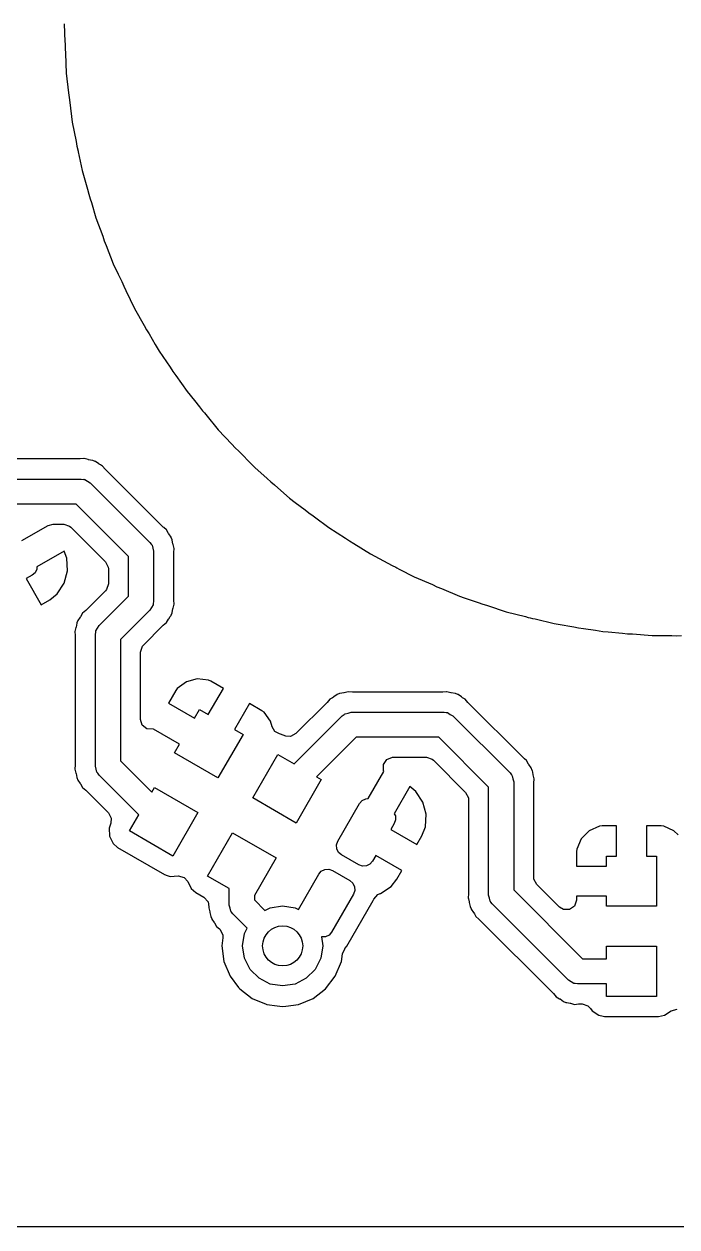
# Model space of a CAD drawing. Extents: x 2.677 to 3.622, y -2.835 to -1.89.
# Drawn here: x 2.8935 to 3.1497, y -2.8346 to -2.3623 of the extents above; entities that cross this region are included whole.
import ezdxf

# ---------------------------------------------------------------- set-up
doc = ezdxf.new("R2010")
doc.units = 0
doc.header["$MEASUREMENT"] = 0
doc.layers.add('BLACK', color=7, linetype='CONTINUOUS')

msp = doc.modelspace()

# ---------------------------------------------------------------- linework, layer by layer
at = {"layer": 'BLACK', "linetype": 'CONTINUOUS'}
for p, q in [((2.90923, -2.3622), (2.90952, -2.3693)), ((2.90952, -2.3693), (2.90955, -2.36995)), ((2.90955, -2.36995), (2.90955, -2.37188)), ((2.90955, -2.37188), (2.9097, -2.3738)), ((2.9097, -2.3738), (2.91001, -2.38155)), ((2.91001, -2.38155), (2.91001, -2.38155)), ((2.91001, -2.38155), (2.91001, -2.38155)), ((2.91001, -2.38155), (2.91095, -2.38924)), ((2.91095, -2.38924), (2.9111, -2.39116)), ((2.9111, -2.39116), (2.9111, -2.39116)), ((2.9111, -2.39116), (2.91141, -2.39307)), ((2.91141, -2.39307), (2.91235, -2.40076)), ((2.91235, -2.40076), (2.9139, -2.40836)), ((2.9139, -2.40836), (2.91421, -2.41026)), ((2.91421, -2.41026), (2.91467, -2.41214)), ((2.91467, -2.41214), (2.91472, -2.41239)), ((2.91472, -2.41239), (2.91622, -2.41973)), ((2.91622, -2.41973), (2.91622, -2.41973)), ((2.91622, -2.41973), (2.91838, -2.42717)), ((2.91838, -2.42717), (2.91884, -2.42905)), ((2.91884, -2.42905), (2.91945, -2.43088)), ((2.91945, -2.43088), (2.91987, -2.43233)), ((2.91987, -2.43233), (2.9216, -2.43832)), ((2.9216, -2.43832), (2.9216, -2.43832)), ((2.9216, -2.43832), (2.9216, -2.43832)), ((2.9216, -2.43832), (2.92435, -2.44557)), ((2.92435, -2.44557), (2.92496, -2.4474)), ((2.92496, -2.4474), (2.92496, -2.4474)), ((2.92496, -2.4474), (2.92572, -2.44918)), ((2.92572, -2.44918), (2.92847, -2.45642)), ((2.92847, -2.45642), (2.92847, -2.45642)), ((2.92847, -2.45642), (2.93043, -2.46055)), ((2.93043, -2.46055), (2.93179, -2.46342)), ((2.93179, -2.46342), (2.93255, -2.4652)), ((2.93255, -2.4652), (2.93345, -2.46691)), ((2.93345, -2.46691), (2.93677, -2.47391)), ((2.93677, -2.47391), (2.94064, -2.48062)), ((2.94064, -2.48062), (2.94154, -2.48233)), ((2.94154, -2.48233), (2.94257, -2.48396)), ((2.94257, -2.48396), (2.94493, -2.48805)), ((2.94493, -2.48805), (2.94645, -2.49068)), ((2.94645, -2.49068), (2.9508, -2.49699)), ((2.9508, -2.49699), (2.95085, -2.49705)), ((2.95085, -2.49705), (2.95188, -2.49869)), ((2.95188, -2.49869), (2.95304, -2.50023)), ((2.95304, -2.50023), (2.95744, -2.50661)), ((2.95744, -2.50661), (2.9603, -2.51011)), ((2.9603, -2.51011), (2.96234, -2.51261)), ((2.96234, -2.51261), (2.9635, -2.51415)), ((2.9635, -2.51415), (2.96426, -2.515)), ((2.96426, -2.515), (2.96478, -2.5156)), ((2.96478, -2.5156), (2.96969, -2.5216)), ((2.96969, -2.5216), (2.97505, -2.52719)), ((2.97505, -2.52719), (2.97633, -2.52864)), ((2.97633, -2.52864), (2.97773, -2.52997)), ((2.97773, -2.52997), (2.98309, -2.53556)), ((2.91529, -2.53304), (2.88228, -2.53304)), ((2.91546, -2.53303), (2.91529, -2.53304)), ((2.91689, -2.53291), (2.91546, -2.53303)), ((2.91707, -2.53289), (2.91689, -2.53291)), ((2.91759, -2.53303), (2.91707, -2.53289)), ((2.91707, -2.53289), (2.91707, -2.53289)), ((2.91863, -2.53331), (2.91759, -2.53303)), ((2.91879, -2.53335), (2.91863, -2.53331)), ((2.92038, -2.53363), (2.91879, -2.53335)), ((2.92044, -2.53366), (2.92038, -2.53363)), ((2.92138, -2.53405), (2.92044, -2.53366)), ((2.92143, -2.53406), (2.92138, -2.53405)), ((2.92276, -2.53499), (2.92143, -2.53406)), ((2.92143, -2.53406), (2.92143, -2.53406)), ((2.9229, -2.53508), (2.92276, -2.53499)), ((2.92341, -2.53537), (2.9229, -2.53508)), ((2.9243, -2.53589), (2.92341, -2.53537)), ((2.92534, -2.53712), (2.9243, -2.53589)), ((2.98309, -2.53556), (2.98309, -2.53556)), ((2.98309, -2.53556), (2.98403, -2.53639)), ((2.98403, -2.53639), (2.98889, -2.5407)), ((2.87547, -2.54093), (2.91593, -2.54093)), ((2.91593, -2.54093), (2.9168, -2.54106)), ((2.9168, -2.54106), (2.91698, -2.54105)), ((2.91698, -2.54105), (2.91707, -2.5411)), ((2.91707, -2.5411), (2.91732, -2.54113)), ((2.91732, -2.54113), (2.91834, -2.54179)), ((2.92545, -2.53725), (2.92534, -2.53712)), ((2.94798, -2.55977), (2.92545, -2.53725)), ((2.98889, -2.5407), (2.99029, -2.54204)), ((2.91834, -2.54179), (2.91941, -2.54237)), ((2.91941, -2.54237), (2.94285, -2.56581)), ((2.99029, -2.54204), (2.99178, -2.54326)), ((2.99178, -2.54326), (2.99423, -2.54543)), ((2.99423, -2.54543), (2.99758, -2.5484)), ((2.99758, -2.5484), (2.99758, -2.5484)), ((2.99758, -2.5484), (2.99758, -2.5484)), ((2.99758, -2.5484), (2.99986, -2.55011)), ((2.99986, -2.55011), (3.00378, -2.55305)), ((2.9139, -2.55078), (2.87811, -2.55078)), ((2.93445, -2.57133), (2.9139, -2.55078)), ((3.00378, -2.55305), (3.00528, -2.55427)), ((3.00528, -2.55427), (3.00528, -2.55427)), ((3.00528, -2.55427), (3.00686, -2.55537)), ((3.00686, -2.55537), (3.00743, -2.55579)), ((2.89261, -2.56514), (2.9029, -2.55919)), ((2.9029, -2.55919), (2.90485, -2.55867)), ((2.90485, -2.55867), (2.90901, -2.55867)), ((2.90901, -2.55867), (2.9113, -2.55941)), ((2.9113, -2.55941), (2.91177, -2.55981)), ((2.91177, -2.55981), (2.92541, -2.57346)), ((2.9481, -2.55989), (2.94798, -2.55977)), ((2.94827, -2.56003), (2.9481, -2.55989)), ((2.94934, -2.56093), (2.94827, -2.56003)), ((3.00743, -2.55579), (3.01306, -2.56003)), ((3.01306, -2.56003), (3.01961, -2.56417)), ((2.95015, -2.56233), (2.94934, -2.56093)), ((2.95024, -2.56247), (2.95015, -2.56233)), ((2.95116, -2.56379), (2.95024, -2.56247)), ((2.95118, -2.56385), (2.95116, -2.56379)), ((2.95116, -2.56379), (2.95116, -2.56379)), ((2.95116, -2.56379), (2.95116, -2.56379)), ((2.95157, -2.56479), (2.95118, -2.56385)), ((2.9516, -2.56484), (2.95157, -2.56479)), ((2.95175, -2.56569), (2.9516, -2.56484)), ((3.01961, -2.56417), (3.0212, -2.56527)), ((2.90917, -2.56921), (2.89851, -2.57536)), ((2.91024, -2.57201), (2.90917, -2.56921)), ((2.94285, -2.56581), (2.94338, -2.56652)), ((2.94338, -2.56652), (2.94351, -2.56663)), ((2.94351, -2.56663), (2.94354, -2.56673)), ((2.94354, -2.56673), (2.94369, -2.56693)), ((2.94369, -2.56693), (2.94395, -2.56812)), ((2.94395, -2.56812), (2.94429, -2.56929)), ((2.94429, -2.56929), (2.94429, -2.58898)), ((2.95188, -2.56643), (2.95175, -2.56569)), ((2.95191, -2.5666), (2.95188, -2.56643)), ((2.95233, -2.56816), (2.95191, -2.5666)), ((2.95219, -2.56977), (2.95233, -2.56816)), ((3.0212, -2.56527), (3.02287, -2.56623)), ((3.02287, -2.56623), (3.02942, -2.57037)), ((2.9105, -2.57699), (2.91024, -2.57201)), ((2.92541, -2.57346), (2.92651, -2.5756)), ((2.93445, -2.58694), (2.93445, -2.57133)), ((2.95219, -2.56994), (2.95219, -2.56977)), ((2.95219, -2.58833), (2.95219, -2.56994)), ((3.02942, -2.57037), (3.03628, -2.57397)), ((3.03628, -2.57397), (3.03795, -2.57494)), ((2.89661, -2.57873), (2.89431, -2.58006)), ((2.89777, -2.57772), (2.89661, -2.57873)), ((2.89845, -2.57634), (2.89777, -2.57772)), ((2.89851, -2.57536), (2.89845, -2.57634)), ((2.90921, -2.58181), (2.9105, -2.57699)), ((2.9105, -2.57699), (2.9105, -2.57699)), ((2.92651, -2.5756), (2.92656, -2.57621)), ((2.92656, -2.57621), (2.92656, -2.58205)), ((3.03795, -2.57494), (3.03935, -2.5756)), ((3.03935, -2.5756), (3.0397, -2.57577)), ((3.0397, -2.57577), (3.04072, -2.5763)), ((3.04072, -2.5763), (3.04656, -2.57937)), ((2.89431, -2.58006), (2.90022, -2.59029)), ((2.90649, -2.58599), (2.90921, -2.58181)), ((2.90921, -2.58181), (2.90921, -2.58181)), ((2.92656, -2.58205), (2.92581, -2.58434)), ((3.04656, -2.57937), (3.04656, -2.57937)), ((3.04656, -2.57937), (3.04656, -2.57937)), ((3.04656, -2.57937), (3.04656, -2.57937)), ((3.04656, -2.57937), (3.05369, -2.58241)), ((3.05369, -2.58241), (3.05543, -2.58323)), ((3.05543, -2.58323), (3.05724, -2.58392)), ((2.90022, -2.59029), (2.90359, -2.58834)), ((2.90359, -2.58834), (2.90649, -2.58599)), ((2.92541, -2.58481), (2.91777, -2.59245)), ((2.9229, -2.59849), (2.93445, -2.58694)), ((2.92581, -2.58434), (2.92541, -2.58481)), ((2.95219, -2.5885), (2.95219, -2.58833)), ((3.05724, -2.58392), (3.06437, -2.58696)), ((3.06437, -2.58696), (3.06437, -2.58696)), ((3.06437, -2.58696), (3.06437, -2.58696)), ((3.06437, -2.58696), (3.06623, -2.58758)), ((3.06623, -2.58758), (3.07172, -2.58941)), ((2.91765, -2.59257), (2.91641, -2.5936)), ((2.91777, -2.59245), (2.91765, -2.59257)), ((2.94285, -2.59246), (2.9313, -2.60401)), ((2.94343, -2.59139), (2.94285, -2.59246)), ((2.94409, -2.59036), (2.94343, -2.59139)), ((2.94413, -2.59012), (2.94409, -2.59036)), ((2.94418, -2.59002), (2.94413, -2.59012)), ((2.94429, -2.58898), (2.94417, -2.58985)), ((2.94417, -2.58985), (2.94418, -2.59002)), ((2.9516, -2.59343), (2.95188, -2.59184)), ((2.95188, -2.59184), (2.95192, -2.59167)), ((2.95192, -2.59167), (2.95233, -2.59011)), ((2.95233, -2.59011), (2.95219, -2.5885)), ((3.07172, -2.58941), (3.07353, -2.5901)), ((3.07353, -2.5901), (3.07403, -2.59024)), ((3.07403, -2.59024), (3.07538, -2.59063)), ((3.07538, -2.59063), (3.08273, -2.59309)), ((3.08273, -2.59309), (3.08273, -2.59309)), ((3.08273, -2.59309), (3.08273, -2.59309)), ((3.08273, -2.59309), (3.08273, -2.59309)), ((3.08273, -2.59309), (3.09025, -2.59494)), ((2.91415, -2.59752), (2.91387, -2.59911)), ((2.91418, -2.59747), (2.91415, -2.59752)), ((2.91415, -2.59752), (2.91415, -2.59752)), ((2.91457, -2.59653), (2.91418, -2.59747)), ((2.91458, -2.59647), (2.91457, -2.59653)), ((2.91551, -2.59515), (2.91458, -2.59647)), ((2.91458, -2.59647), (2.91458, -2.59647)), ((2.9156, -2.595), (2.91551, -2.59515)), ((2.91641, -2.5936), (2.9156, -2.595)), ((2.91641, -2.5936), (2.91641, -2.5936)), ((2.9481, -2.59838), (2.94934, -2.59734)), ((2.94934, -2.59734), (2.95015, -2.59594)), ((2.95015, -2.59594), (2.95024, -2.5958)), ((2.95024, -2.5958), (2.95084, -2.59494)), ((2.95084, -2.59494), (2.95116, -2.59448)), ((2.95116, -2.59448), (2.95118, -2.59442)), ((2.95118, -2.59442), (2.95157, -2.59348)), ((2.95157, -2.59348), (2.9516, -2.59343)), ((3.09025, -2.59494), (3.09134, -2.59525)), ((3.09134, -2.59525), (3.09211, -2.59548)), ((3.09211, -2.59548), (3.09297, -2.59565)), ((3.09297, -2.59565), (3.094, -2.59586)), ((3.094, -2.59586), (3.10153, -2.59772)), ((3.10153, -2.59772), (3.10153, -2.59772)), ((3.10153, -2.59772), (3.10153, -2.59772)), ((3.10153, -2.59772), (3.10153, -2.59772)), ((3.10153, -2.59772), (3.10304, -2.59797)), ((2.91383, -2.59927), (2.91341, -2.60083)), ((2.91341, -2.60083), (2.91341, -2.60083)), ((2.91341, -2.60083), (2.91356, -2.60244)), ((2.91356, -2.60244), (2.91356, -2.60261)), ((2.91356, -2.60261), (2.91356, -2.65304)), ((2.91387, -2.59911), (2.91383, -2.59927)), ((2.92146, -2.60197), (2.92158, -2.6011)), ((2.92146, -2.65369), (2.92146, -2.60197)), ((2.92157, -2.60092), (2.92162, -2.60083)), ((2.92158, -2.6011), (2.92157, -2.60092)), ((2.92162, -2.60083), (2.92166, -2.60058)), ((2.92166, -2.60058), (2.92231, -2.59956)), ((2.92231, -2.59956), (2.9229, -2.59849)), ((2.94033, -2.60614), (2.94798, -2.59849)), ((2.94798, -2.59849), (2.9481, -2.59838)), ((3.10304, -2.59797), (3.10918, -2.59896)), ((3.10918, -2.59896), (3.11107, -2.59935)), ((3.11107, -2.59935), (3.11298, -2.59958)), ((3.11298, -2.59958), (3.11768, -2.60034)), ((3.11768, -2.60034), (3.12063, -2.60082)), ((3.12063, -2.60082), (3.12266, -2.60099)), ((3.12266, -2.60099), (3.12836, -2.60145)), ((3.12836, -2.60145), (3.13027, -2.60168)), ((3.13027, -2.60168), (3.1322, -2.60176)), ((3.1322, -2.60176), (3.13993, -2.60238)), ((3.13993, -2.60238), (3.13993, -2.60238)), ((3.13993, -2.60238), (3.14768, -2.60238)), ((3.14768, -2.60238), (3.14961, -2.60246)), ((3.14961, -2.60246), (3.15154, -2.60238)), ((2.9313, -2.60401), (2.9313, -2.65165)), ((2.93919, -2.60889), (2.93994, -2.6066)), ((2.93994, -2.6066), (2.94033, -2.60614)), ((2.93919, -2.62892), (2.93919, -2.60889)), ((2.95716, -2.62058), (2.9536, -2.62319)), ((2.96143, -2.61944), (2.95716, -2.62058)), ((2.96582, -2.61991), (2.96143, -2.61944)), ((2.96143, -2.61944), (2.96143, -2.61944)), ((2.96673, -2.62031), (2.96582, -2.61991)), ((2.96582, -2.61991), (2.96582, -2.61991)), ((2.97167, -2.62316), (2.96673, -2.62031)), ((2.95301, -2.62399), (2.95016, -2.62892)), ((2.9536, -2.62319), (2.95301, -2.62399)), ((2.95301, -2.62399), (2.95301, -2.62399)), ((2.9536, -2.62319), (2.9536, -2.62319)), ((2.96576, -2.63339), (2.97167, -2.62316)), ((3.01632, -2.62561), (3.015, -2.62653)), ((3.01638, -2.62559), (3.01632, -2.62561)), ((3.01632, -2.62561), (3.01632, -2.62561)), ((3.01732, -2.6252), (3.01638, -2.62559)), ((3.01737, -2.62517), (3.01732, -2.6252)), ((3.01896, -2.62489), (3.01737, -2.62517)), ((3.01737, -2.62517), (3.01737, -2.62517)), ((3.01913, -2.62486), (3.01896, -2.62489)), ((3.02069, -2.62444), (3.01913, -2.62486)), ((3.0223, -2.62458), (3.02069, -2.62444)), ((3.02069, -2.62444), (3.02069, -2.62444)), ((3.02246, -2.62459), (3.0223, -2.62458)), ((3.05762, -2.62459), (3.02246, -2.62459)), ((3.05779, -2.62458), (3.05762, -2.62459)), ((3.05923, -2.62445), (3.05779, -2.62458)), ((3.0594, -2.62444), (3.05923, -2.62445)), ((3.05993, -2.62458), (3.0594, -2.62444)), ((3.0594, -2.62444), (3.0594, -2.62444)), ((3.06096, -2.62486), (3.05993, -2.62458)), ((3.06113, -2.62489), (3.06096, -2.62486)), ((3.06272, -2.62517), (3.06113, -2.62489)), ((3.06277, -2.6252), (3.06272, -2.62517)), ((3.06371, -2.62559), (3.06277, -2.6252)), ((3.06377, -2.62561), (3.06371, -2.62559)), ((3.06509, -2.62653), (3.06377, -2.62561)), ((3.06377, -2.62561), (3.06377, -2.62561)), ((2.93919, -2.63543), (2.93919, -2.62892)), ((2.95016, -2.62892), (2.95016, -2.62892)), ((2.95016, -2.62892), (2.96039, -2.63483)), ((2.9819, -2.62906), (2.97599, -2.63929)), ((2.98683, -2.63191), (2.9819, -2.62906)), ((2.9819, -2.62906), (2.9819, -2.62906)), ((3.0123, -2.6288), (3.00017, -2.64092)), ((3.01242, -2.62867), (3.0123, -2.6288)), ((3.01346, -2.62743), (3.01242, -2.62867)), ((3.01456, -2.6268), (3.01346, -2.62743)), ((3.01485, -2.62663), (3.01456, -2.6268)), ((3.015, -2.62653), (3.01485, -2.62663)), ((3.06523, -2.62663), (3.06509, -2.62653)), ((3.06553, -2.6268), (3.06523, -2.62663)), ((3.06663, -2.62743), (3.06553, -2.6268)), ((3.06767, -2.62867), (3.06663, -2.62743)), ((3.06779, -2.6288), (3.06767, -2.62867)), ((3.08931, -2.65033), (3.06779, -2.6288)), ((2.93982, -2.63755), (2.93919, -2.63543)), ((2.96039, -2.63483), (2.96235, -2.63142)), ((2.96235, -2.63142), (2.96576, -2.63339)), ((2.98763, -2.63251), (2.98683, -2.63191)), ((2.98683, -2.63191), (2.98683, -2.63191)), ((2.99024, -2.63607), (2.98763, -2.63251)), ((2.98763, -2.63251), (2.98763, -2.63251)), ((2.99944, -2.65283), (3.01834, -2.63392)), ((3.01834, -2.63392), (3.01904, -2.6334)), ((3.01904, -2.6334), (3.01916, -2.63326)), ((3.01916, -2.63326), (3.01926, -2.63323)), ((3.01926, -2.63323), (3.01946, -2.63308)), ((3.01946, -2.63308), (3.02065, -2.63282)), ((3.02065, -2.63282), (3.02182, -2.63248)), ((3.02182, -2.63248), (3.05827, -2.63248)), ((3.05827, -2.63248), (3.05914, -2.63261)), ((3.05914, -2.63261), (3.05931, -2.63259)), ((3.05931, -2.63259), (3.05941, -2.63264)), ((3.05941, -2.63264), (3.05965, -2.63268)), ((3.05965, -2.63268), (3.06068, -2.63334)), ((3.06068, -2.63334), (3.06175, -2.63392)), ((3.06175, -2.63392), (3.08419, -2.65636)), ((2.94169, -2.63906), (2.93982, -2.63755)), ((2.9441, -2.63919), (2.94169, -2.63906)), ((2.94425, -2.63915), (2.9441, -2.63919)), ((2.95448, -2.64506), (2.94425, -2.63915)), ((2.97599, -2.63929), (2.9794, -2.64126)), ((2.99084, -2.6383), (2.99024, -2.63607)), ((2.99192, -2.64012), (2.99084, -2.6383)), ((2.99374, -2.64099), (2.99192, -2.64012)), ((2.95251, -2.64847), (2.95448, -2.64506)), ((2.9794, -2.64126), (2.96956, -2.65831)), ((2.99373, -2.64103), (2.99374, -2.64099)), ((2.99409, -2.64115), (2.99373, -2.64103)), ((2.99509, -2.6415), (2.99409, -2.64115)), ((2.99409, -2.64115), (2.99409, -2.64115)), ((2.99617, -2.64186), (2.99509, -2.6415)), ((2.99803, -2.64202), (2.99617, -2.64186)), ((3.00017, -2.64092), (2.99803, -2.64202)), ((3.02386, -2.64232), (3.00826, -2.65792)), ((3.05623, -2.64232), (3.02386, -2.64232)), ((3.07579, -2.66188), (3.05623, -2.64232)), ((2.96956, -2.65831), (2.95251, -2.64847)), ((2.9832, -2.66618), (2.99304, -2.64913)), ((2.99304, -2.64913), (2.99944, -2.65283)), ((2.91356, -2.65321), (2.91341, -2.65482)), ((2.91356, -2.65304), (2.91356, -2.65321)), ((2.9218, -2.65486), (2.92146, -2.65369)), ((2.9313, -2.65165), (2.94358, -2.66393)), ((3.03446, -2.65301), (3.03582, -2.65102)), ((3.03452, -2.65542), (3.03446, -2.65301)), ((3.03582, -2.65102), (3.03809, -2.65022)), ((3.03809, -2.65022), (3.0382, -2.65022)), ((3.0382, -2.65022), (3.05135, -2.65022)), ((3.05135, -2.65022), (3.05364, -2.65096)), ((3.05364, -2.65096), (3.0541, -2.65136)), ((3.0541, -2.65136), (3.06675, -2.66401)), ((3.08944, -2.65044), (3.08931, -2.65033)), ((3.08985, -2.65078), (3.08944, -2.65044)), ((3.09068, -2.65148), (3.08985, -2.65078)), ((3.09148, -2.65288), (3.09068, -2.65148)), ((3.09158, -2.65302), (3.09148, -2.65288)), ((3.0925, -2.65434), (3.09158, -2.65302)), ((3.09252, -2.6544), (3.0925, -2.65434)), ((3.0925, -2.65434), (3.0925, -2.65434)), ((3.0925, -2.65434), (3.0925, -2.65434)), ((3.09291, -2.65534), (3.09252, -2.6544)), ((2.91341, -2.65482), (2.91343, -2.6549)), ((2.91343, -2.6549), (2.91383, -2.65638)), ((2.91383, -2.65638), (2.91387, -2.65655)), ((2.91387, -2.65655), (2.91415, -2.65814)), ((2.91415, -2.65814), (2.91418, -2.65819)), ((2.91418, -2.65819), (2.91457, -2.65913)), ((2.91457, -2.65913), (2.91458, -2.65919)), ((2.91458, -2.65919), (2.91458, -2.65919)), ((2.91458, -2.65919), (2.9155, -2.66049)), ((2.92206, -2.65605), (2.9218, -2.65486)), ((2.92221, -2.65624), (2.92206, -2.65605)), ((2.92224, -2.65635), (2.92221, -2.65624)), ((2.92237, -2.65646), (2.92224, -2.65635)), ((2.9229, -2.65717), (2.92237, -2.65646)), ((2.93849, -2.67276), (2.9229, -2.65717)), ((3.01009, -2.65898), (3.00024, -2.67602)), ((3.00826, -2.65792), (3.01009, -2.65898)), ((3.0285, -2.66645), (3.03466, -2.65579)), ((3.03466, -2.65579), (3.03452, -2.65542)), ((3.08419, -2.65636), (3.08472, -2.65707)), ((3.08472, -2.65707), (3.08485, -2.65718)), ((3.08485, -2.65718), (3.08488, -2.65728)), ((3.08488, -2.65728), (3.08503, -2.65748)), ((3.08503, -2.65748), (3.08529, -2.65867)), ((3.08529, -2.65867), (3.08563, -2.65984)), ((3.09294, -2.65539), (3.09291, -2.65534)), ((3.09322, -2.65698), (3.09294, -2.65539)), ((3.09325, -2.65715), (3.09322, -2.65698)), ((3.09367, -2.65871), (3.09325, -2.65715)), ((3.09353, -2.66032), (3.09367, -2.65871)), ((2.9155, -2.66049), (2.91551, -2.66051)), ((2.91551, -2.66051), (2.9156, -2.66065)), ((2.9156, -2.66065), (2.91641, -2.66205)), ((2.91641, -2.66205), (2.91765, -2.66309)), ((2.91765, -2.66309), (2.91777, -2.6632)), ((2.91777, -2.6632), (2.92658, -2.67202)), ((2.94358, -2.66393), (2.94464, -2.6621)), ((2.94464, -2.6621), (2.96168, -2.67195)), ((3.04488, -2.6617), (3.03873, -2.67235)), ((3.04721, -2.66358), (3.04488, -2.6617)), ((3.04993, -2.66777), (3.04721, -2.66358)), ((3.06675, -2.66401), (3.06785, -2.66616)), ((3.07579, -2.70433), (3.07579, -2.66188)), ((3.08563, -2.65984), (3.08563, -2.70229)), ((3.09352, -2.66049), (3.09353, -2.66032)), ((3.09352, -2.69291), (3.09352, -2.66049)), ((3.00024, -2.67602), (2.9832, -2.66618)), ((3.01657, -2.68318), (3.02514, -2.66835)), ((3.02514, -2.66835), (3.02615, -2.66719)), ((3.02615, -2.66719), (3.02753, -2.66651)), ((3.02753, -2.66651), (3.0285, -2.66645)), ((3.05122, -2.67259), (3.04993, -2.66777)), ((3.04993, -2.66777), (3.04993, -2.66777)), ((3.06785, -2.66616), (3.06789, -2.66677)), ((3.06789, -2.66677), (3.06789, -2.70369)), ((2.92658, -2.67202), (2.92768, -2.67416)), ((2.93479, -2.67915), (2.93849, -2.67276)), ((2.96168, -2.67195), (2.95184, -2.68899)), ((3.03873, -2.67235), (3.03917, -2.67323)), ((3.03917, -2.67323), (3.03927, -2.67477)), ((3.05096, -2.67757), (3.05122, -2.67259)), ((3.05122, -2.67259), (3.05122, -2.67259)), ((2.92752, -2.67603), (2.92682, -2.6781)), ((2.92682, -2.6781), (2.92682, -2.6781)), ((2.92682, -2.6781), (2.92702, -2.68123)), ((2.92768, -2.67416), (2.92752, -2.67603)), ((3.03877, -2.67622), (3.03744, -2.67852)), ((3.03927, -2.67477), (3.03877, -2.67622)), ((3.04962, -2.68105), (3.05096, -2.67757)), ((3.05096, -2.67757), (3.05096, -2.67757)), ((3.1193, -2.67728), (3.11526, -2.67906)), ((3.12028, -2.67717), (3.1193, -2.67728)), ((3.12598, -2.67717), (3.12028, -2.67717)), ((3.12028, -2.67717), (3.12028, -2.67717)), ((3.12598, -2.68898), (3.12598, -2.67717)), ((3.12598, -2.67717), (3.12598, -2.67717)), ((3.1435, -2.67717), (3.1378, -2.67717)), ((3.1378, -2.67717), (3.1378, -2.67717)), ((3.1378, -2.67717), (3.1378, -2.68898)), ((3.14448, -2.67728), (3.1435, -2.67717)), ((3.14852, -2.67906), (3.14448, -2.67728)), ((2.92702, -2.68123), (2.92841, -2.68405)), ((2.95184, -2.68899), (2.93479, -2.67915)), ((2.96548, -2.69687), (2.97532, -2.67982)), ((2.97532, -2.67982), (2.99237, -2.68966)), ((3.03744, -2.67852), (3.04767, -2.68443)), ((3.04767, -2.68443), (3.04962, -2.68105)), ((3.11213, -2.68219), (3.11035, -2.68623)), ((3.11526, -2.67906), (3.11213, -2.68219)), ((3.15015, -2.6807), (3.14852, -2.67906)), ((2.92841, -2.68405), (2.93017, -2.6856)), ((2.93017, -2.6856), (2.94857, -2.69622)), ((3.01608, -2.68463), (3.01657, -2.68318)), ((3.01618, -2.68617), (3.01608, -2.68463)), ((3.01686, -2.68754), (3.01618, -2.68617)), ((3.01801, -2.68856), (3.01686, -2.68754)), ((3.11035, -2.68623), (3.11024, -2.68721)), ((3.11024, -2.68721), (3.11024, -2.69291)), ((2.99237, -2.68966), (2.98385, -2.70443)), ((3.02483, -2.69249), (3.01801, -2.68856)), ((3.0292, -2.69221), (3.02782, -2.69289)), ((3.03021, -2.69105), (3.0292, -2.69221)), ((3.03154, -2.68875), (3.03021, -2.69105)), ((3.04177, -2.69466), (3.03154, -2.68875)), ((3.12205, -2.69291), (3.12205, -2.68898)), ((3.12205, -2.68898), (3.12598, -2.68898)), ((3.1378, -2.68898), (3.14173, -2.68898)), ((3.14173, -2.68898), (3.14173, -2.70866)), ((2.94857, -2.69622), (2.94857, -2.69622)), ((2.94857, -2.69622), (2.94857, -2.69622)), ((2.94857, -2.69622), (2.94965, -2.69658)), ((2.94965, -2.69658), (2.95079, -2.69697)), ((2.95079, -2.69697), (2.95393, -2.69677)), ((2.95393, -2.69677), (2.95393, -2.69677)), ((2.95393, -2.69677), (2.95395, -2.69677)), ((2.95395, -2.69677), (2.95628, -2.69736)), ((2.974, -2.70179), (2.96548, -2.69687)), ((3.00112, -2.70994), (3.00909, -2.69613)), ((3.00909, -2.69613), (3.0101, -2.69498)), ((3.0101, -2.69498), (3.01148, -2.6943)), ((3.01148, -2.6943), (3.01302, -2.6942)), ((3.01302, -2.6942), (3.01447, -2.69469)), ((3.01447, -2.69469), (3.02129, -2.69863)), ((3.02629, -2.69299), (3.02483, -2.69249)), ((3.02782, -2.69289), (3.02629, -2.69299)), ((3.03982, -2.69803), (3.04177, -2.69466)), ((3.09352, -2.69741), (3.09352, -2.69291)), ((3.11024, -2.69291), (3.12205, -2.69291)), ((3.11024, -2.69291), (3.11024, -2.69291)), ((2.95628, -2.69736), (2.9577, -2.69893)), ((2.9577, -2.69893), (2.95771, -2.69895)), ((2.95771, -2.69895), (2.95771, -2.69895)), ((2.95771, -2.69895), (2.9591, -2.70177)), ((2.9591, -2.70177), (2.96086, -2.70332)), ((2.974, -2.70823), (2.974, -2.70179)), ((3.02129, -2.69863), (3.02244, -2.69964)), ((3.02244, -2.69964), (3.02312, -2.70102)), ((3.02312, -2.70102), (3.02322, -2.70255)), ((3.03329, -2.70365), (3.03747, -2.70093)), ((3.03747, -2.70093), (3.03982, -2.69803)), ((3.03747, -2.70093), (3.03747, -2.70093)), ((3.03982, -2.69803), (3.03982, -2.69803)), ((3.09357, -2.69802), (3.09352, -2.69741)), ((3.09467, -2.70016), (3.09357, -2.69802)), ((3.10358, -2.70908), (3.09467, -2.70016)), ((2.96086, -2.70332), (2.96407, -2.70517)), ((2.96407, -2.70517), (2.96568, -2.70696)), ((2.98385, -2.70443), (2.98385, -2.70619)), ((2.98385, -2.70619), (2.988, -2.71034)), ((3.02273, -2.70401), (3.01417, -2.71884)), ((3.02012, -2.72432), (3.03045, -2.70643)), ((3.02322, -2.70255), (3.02273, -2.70401)), ((3.03045, -2.70643), (3.03069, -2.70588)), ((3.03069, -2.70588), (3.03228, -2.70407)), ((3.03228, -2.70407), (3.03326, -2.70366)), ((3.03326, -2.70366), (3.03329, -2.70365)), ((3.03329, -2.70365), (3.03329, -2.70365)), ((3.06789, -2.70386), (3.06775, -2.70546)), ((3.06775, -2.70546), (3.06784, -2.70581)), ((3.06784, -2.70581), (3.06816, -2.70703)), ((3.06789, -2.70369), (3.06789, -2.70386)), ((3.07613, -2.7055), (3.07579, -2.70433)), ((3.07639, -2.70669), (3.07613, -2.7055)), ((3.08563, -2.70229), (3.11267, -2.72933)), ((3.11024, -2.70633), (3.10949, -2.70862)), ((3.12205, -2.70472), (3.11024, -2.70472)), ((3.11024, -2.70472), (3.11024, -2.70472)), ((3.11024, -2.70472), (3.11024, -2.70633)), ((3.12205, -2.70866), (3.12205, -2.70472)), ((2.96568, -2.70696), (2.966, -2.70888)), ((2.966, -2.70888), (2.96596, -2.70937)), ((2.96596, -2.70937), (2.96596, -2.70937)), ((2.96596, -2.70937), (2.96609, -2.70982)), ((2.96609, -2.70982), (2.96638, -2.71093)), ((2.96638, -2.71093), (2.96642, -2.71109)), ((2.96642, -2.71109), (2.9667, -2.71268)), ((2.97435, -2.7094), (2.974, -2.70823)), ((2.97461, -2.71059), (2.97435, -2.7094)), ((2.97476, -2.71079), (2.97461, -2.71059)), ((2.97479, -2.71089), (2.97476, -2.71079)), ((2.97492, -2.71101), (2.97479, -2.71089)), ((2.97545, -2.71171), (2.97492, -2.71101)), ((2.988, -2.71034), (2.99009, -2.70928)), ((2.99009, -2.70928), (2.99495, -2.70851)), ((2.99495, -2.70851), (2.99982, -2.70928)), ((2.99982, -2.70928), (3.00112, -2.70994)), ((3.06816, -2.70703), (3.0682, -2.70719)), ((3.0682, -2.70719), (3.06848, -2.70878)), ((3.06848, -2.70878), (3.06851, -2.70883)), ((3.06851, -2.70883), (3.0689, -2.70977)), ((3.0689, -2.70977), (3.06892, -2.70983)), ((3.06892, -2.70983), (3.06892, -2.70983)), ((3.06892, -2.70983), (3.0698, -2.71109)), ((3.0698, -2.71109), (3.06984, -2.71115)), ((3.06984, -2.71115), (3.06993, -2.7113)), ((3.07654, -2.70689), (3.07639, -2.70669)), ((3.07657, -2.70699), (3.07654, -2.70689)), ((3.0767, -2.70711), (3.07657, -2.70699)), ((3.07723, -2.70781), (3.0767, -2.70711)), ((3.10715, -2.73773), (3.07723, -2.70781)), ((3.10513, -2.71003), (3.10358, -2.70908)), ((3.10754, -2.71003), (3.10513, -2.71003)), ((3.10949, -2.70862), (3.10754, -2.71003)), ((3.14173, -2.70866), (3.12205, -2.70866)), ((2.9667, -2.71268), (2.96673, -2.71273)), ((2.96673, -2.71273), (2.96712, -2.71367)), ((2.96712, -2.71367), (2.96713, -2.71373)), ((2.96713, -2.71373), (2.96713, -2.71373)), ((2.96713, -2.71373), (2.96803, -2.71502)), ((2.96803, -2.71502), (2.96806, -2.71505)), ((2.96806, -2.71505), (2.96815, -2.7152)), ((2.96815, -2.7152), (2.96896, -2.7166)), ((2.98104, -2.7173), (2.97545, -2.71171)), ((3.06993, -2.7113), (3.07018, -2.71172)), ((3.07018, -2.71172), (3.07074, -2.7127)), ((3.07074, -2.7127), (3.07198, -2.71373)), ((3.07198, -2.71373), (3.0721, -2.71385)), ((3.0721, -2.71385), (3.10111, -2.74286)), ((2.96896, -2.7166), (2.97019, -2.71763)), ((2.97019, -2.71763), (2.97032, -2.71775)), ((2.97032, -2.71775), (2.97041, -2.71784)), ((2.97041, -2.71784), (2.97151, -2.71999)), ((2.97151, -2.71999), (2.97152, -2.72111)), ((2.9792, -2.72426), (2.97998, -2.71939)), ((2.97998, -2.71939), (2.98104, -2.7173)), ((3.01178, -2.72067), (3.01024, -2.72077)), ((3.01315, -2.71999), (3.01178, -2.72067)), ((3.01417, -2.71884), (3.01315, -2.71999)), ((2.97152, -2.72111), (2.97111, -2.72426)), ((2.97111, -2.72426), (2.97111, -2.72426)), ((2.97111, -2.72426), (2.97192, -2.73043)), ((2.97998, -2.72912), (2.9792, -2.72426)), ((3.0107, -2.72426), (3.00993, -2.72912)), ((3.01024, -2.72077), (3.01014, -2.72074)), ((3.01014, -2.72074), (3.0107, -2.72426)), ((3.01839, -2.7274), (3.01936, -2.72536)), ((3.01935, -2.72535), (3.01938, -2.72532)), ((3.01936, -2.72536), (3.01935, -2.72535)), ((3.01938, -2.72532), (3.01942, -2.72522)), ((3.01942, -2.72522), (3.0195, -2.72514)), ((3.0195, -2.72514), (3.01953, -2.72512)), ((3.01953, -2.72512), (3.02012, -2.72432)), ((3.01953, -2.72512), (3.01953, -2.72512)), ((3.12205, -2.72933), (3.12205, -2.72441)), ((3.12205, -2.72441), (3.14173, -2.72441)), ((3.14173, -2.72441), (3.14173, -2.74409)), ((2.98221, -2.73351), (2.97998, -2.72912)), ((3.00993, -2.72912), (3.00769, -2.73351)), ((3.01799, -2.73043), (3.01839, -2.7274)), ((3.11267, -2.72933), (3.12205, -2.72933)), ((2.97192, -2.73043), (2.97192, -2.73043)), ((2.97192, -2.73043), (2.9743, -2.73618)), ((2.9857, -2.737), (2.98221, -2.73351)), ((3.00769, -2.73351), (3.00421, -2.737)), ((3.0156, -2.73618), (3.01799, -2.73043)), ((2.9743, -2.73618), (2.9743, -2.73618)), ((2.9743, -2.73618), (2.97765, -2.74055)), ((2.99009, -2.73924), (2.9857, -2.737)), ((2.99495, -2.74001), (2.99009, -2.73924)), ((2.99982, -2.73924), (2.99495, -2.74001)), ((3.00421, -2.737), (2.99982, -2.73924)), ((3.01181, -2.74112), (3.0156, -2.73618)), ((3.10822, -2.73832), (3.10715, -2.73773)), ((3.10924, -2.73897), (3.10822, -2.73832)), ((3.10949, -2.73901), (3.10924, -2.73897)), ((3.10958, -2.73906), (3.10949, -2.73901)), ((3.10976, -2.73905), (3.10958, -2.73906)), ((3.11063, -2.73917), (3.10976, -2.73905)), ((3.12205, -2.73917), (3.11063, -2.73917)), ((3.12205, -2.74409), (3.12205, -2.73917)), ((2.97765, -2.74055), (2.97809, -2.74112)), ((2.97809, -2.74112), (2.98303, -2.74491)), ((3.00688, -2.74491), (3.01181, -2.74112)), ((3.10111, -2.74286), (3.10123, -2.74298)), ((3.10123, -2.74298), (3.10227, -2.74422)), ((3.10227, -2.74422), (3.10366, -2.74503)), ((3.14173, -2.74409), (3.12205, -2.74409)), ((2.98303, -2.74491), (2.98303, -2.74491)), ((2.98303, -2.74491), (2.98303, -2.74491)), ((2.98303, -2.74491), (2.9885, -2.74717)), ((2.9885, -2.74717), (2.98878, -2.74729)), ((2.98878, -2.74729), (2.99273, -2.74781)), ((2.99273, -2.74781), (2.99495, -2.7481)), ((2.99495, -2.7481), (2.99619, -2.74794)), ((2.99495, -2.7481), (2.99495, -2.7481)), ((2.99495, -2.7481), (2.99495, -2.7481)), ((2.99619, -2.74794), (3.00112, -2.74729)), ((3.00112, -2.74729), (3.00688, -2.74491)), ((3.10366, -2.74503), (3.10381, -2.74512)), ((3.10381, -2.74512), (3.10513, -2.74605)), ((3.10513, -2.74605), (3.10519, -2.74606)), ((3.10519, -2.74606), (3.10613, -2.74645)), ((3.10613, -2.74645), (3.10618, -2.74648)), ((3.10618, -2.74648), (3.10653, -2.74654)), ((3.10653, -2.74654), (3.10777, -2.74676)), ((3.10777, -2.74676), (3.10793, -2.7468)), ((3.10793, -2.7468), (3.1095, -2.74722)), ((3.1095, -2.74722), (3.1111, -2.74707)), ((3.1111, -2.74707), (3.11127, -2.74707)), ((3.11127, -2.74707), (3.11246, -2.74707)), ((3.11246, -2.74707), (3.11475, -2.74781)), ((3.11475, -2.74781), (3.1157, -2.7488)), ((3.1157, -2.7488), (3.11636, -2.74979)), ((3.11636, -2.74979), (3.11897, -2.75153)), ((3.11897, -2.75153), (3.12072, -2.75188)), ((3.12072, -2.75188), (3.12127, -2.75199)), ((3.12127, -2.75199), (3.12127, -2.75199)), ((3.12127, -2.75199), (3.12127, -2.75199)), ((3.12127, -2.75199), (3.12127, -2.75199)), ((3.12127, -2.75199), (3.14251, -2.75199)), ((3.14251, -2.75199), (3.14481, -2.75153)), ((3.14251, -2.75199), (3.14251, -2.75199)), ((3.14481, -2.75153), (3.14742, -2.74979)), ((3.14742, -2.74979), (3.14744, -2.74977)), ((3.14742, -2.74979), (3.14742, -2.74979)), ((3.14744, -2.74977), (3.14976, -2.74912)), ((3.58259, -2.83463), (2.71662, -2.83463))]:
    msp.add_line(p, q, dxfattribs=at)
at = {"layer": 'BLACK'}
msp.add_circle((2.99495, -2.72426), 0.00787, dxfattribs=at)

doc.saveas('drawing.dxf')
